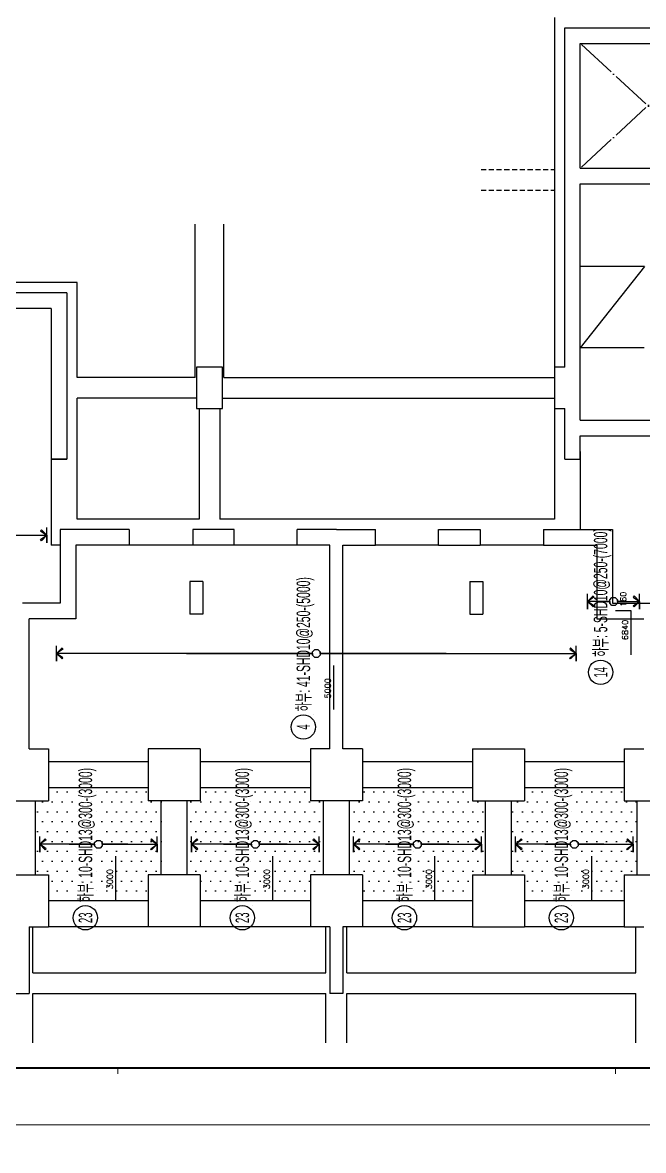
# Model space of a CAD drawing. Header units: millimetres. Extents: x 350420 to 672135, y -312840 to -44390.
# Drawn here: x 473770 to 485720, y -219589 to -197895 of the extents above; entities that cross this region are included whole.
import ezdxf
from ezdxf.enums import TextEntityAlignment as Align

# ---------------------------------------------------------------- set-up
doc = ezdxf.new("R2010")
doc.units = ezdxf.units.MM
doc.header["$LTSCALE"] = 65
doc.linetypes.add('XS-지하주차장$0$DDOT', pattern=[14, 12, -1, 0, -1])
doc.linetypes.add('XS-지하주차장$0$HID', pattern=[2.3, 1.5, -0.8])
for name, color, linetype in [('00', 7, 'Continuous'), ('DOT', 7, 'Continuous'), ('RP_TAG', 7, 'Continuous'), ('XDIM', 7, 'Continuous'), ('XREBAR', 1, 'Continuous'), ('XS-지하주차장$0$AWG', 5, 'XS-지하주차장$0$HID'), ('XS-지하주차장$0$B', 9, 'XS-지하주차장$0$HID'), ('XS-지하주차장$0$COL', 2, 'Continuous'), ('XS-지하주차장$0$FP-CORE', 8, 'Continuous'), ('XS-지하주차장$0$G', 4, 'XS-지하주차장$0$HID'), ('XS-지하주차장$0$OPEN', 9, 'XS-지하주차장$0$DDOT'), ('XS-지하주차장$0$TG', 30, 'XS-지하주차장$0$HID'), ('XS-지하주차장$0$W1', 2, 'Continuous'), ('XS-지하주차장$0$W1-H', 11, 'XS-지하주차장$0$HID')]:
    doc.layers.add(name, color=color, linetype=linetype)
doc.layers.add('XTITLE', color=22, linetype='Continuous', lineweight=0)
doc.styles.add('RPWK1', font='arial.ttf', dxfattribs={"bigfont": 'whgtxt.shx'})
doc.styles.add('RPWK2', font='romans.shx', dxfattribs={"bigfont": 'whgtxt.shx'})
pattern_1 = [(0, (-421865, 279560), (95.25, 190.5), [0, -190.5])]

# ---------------------------------------------------------------- blocks, each defined once
blk = doc.blocks.new('dhs_sheet2e')
at = {"color": 7}
for p, q in [((20500.6, 1997.6), (20500.6, 1797.9)), ((38004.8, 1997.6), (38004.8, 1797.9))]:
    blk.add_line(p, q, dxfattribs=at)
blk.add_lwpolyline([(84000, 0), (84000, 59329.4), (0, 59329.4), (0, 0)], close=True, dxfattribs=at)
at = {"color": 30, "const_width": 64.9}
blk.add_lwpolyline([(81003.6, 57331.7), (2996.4, 57331.7), (2996.4, 1997.6), (81003.6, 1997.6)], close=True, dxfattribs=at)
blk = doc.blocks.new('zdfhsdtfs')
at = {"color": 255, "xscale": 0.5, "yscale": 0.5, "zscale": 0.5}
blk.add_blockref('dhs_sheet2e', (0, 0), dxfattribs=at)
blk = doc.blocks.new('zsdhdbgr')
at = {"layer": 'DOT'}
h = blk.add_hatch(dxfattribs=at)
h.set_pattern_fill('DOTS', color=8, scale=120)
h.set_pattern_definition(pattern_1)
h.paths.add_polyline_path([(8820, 4405), (8820, 4155), (9070, 4155), (9070, 2735), (8820, 2735), (8820, 2235), (6900, 2235), (6900, 2735), (6650, 2735), (6650, 4155), (6900, 4155), (6900, 4405)])
h = blk.add_hatch(dxfattribs=at)
h.set_pattern_fill('DOTS', color=8, scale=120)
h.set_pattern_definition(pattern_1)
h.paths.add_polyline_path([(9820, 4405), (9820, 4155), (9570, 4155), (9570, 2735), (9820, 2735), (9820, 2235), (11940, 2235), (11940, 2735), (12190, 2735), (12190, 4155), (11940, 4155), (11940, 4405)])
h = blk.add_hatch(dxfattribs=at)
h.set_pattern_fill('DOTS', color=8, scale=120)
h.set_pattern_definition(pattern_1)
h.paths.add_polyline_path([(15060, 4405), (15060, 4155), (15310, 4155), (15310, 2735), (15060, 2735), (15060, 2235), (12940, 2235), (12940, 2735), (12690, 2735), (12690, 4155), (12940, 4155), (12940, 4405)])
h = blk.add_hatch(dxfattribs=at)
h.set_pattern_fill('DOTS', color=8, scale=120)
h.set_pattern_definition(pattern_1)
h.paths.add_polyline_path([(16060, 4405), (16060, 4155), (15810, 4155), (15810, 2735), (16060, 2735), (16060, 2235), (17980, 2235), (17980, 2735), (18230, 2735), (18230, 4155), (17980, 4155), (17980, 4405)])
at = {"layer": 'XS-지하주차장$0$AWG', "color": 5, "linetype": 'ByBlock'}
for p, q in [((16635, 19225), (16635, 12500)), ((7450, 14125), (321.6, 14125)), ((7450, 12300), (7450, 14125)), ((7450, 9575), (7450, 11900)), ((16635, 11700), (16635, 9575)), ((17135, 10875), (17135, 9375)), ((6950, 10725), (6950, 9075)), ((9800, 9575), (7450, 9575)), ((16635, 9575), (10200, 9575)), ((7125, 9075), (6950, 9075)), ((9675, 9075), (8455, 9075)), ((11685, 9075), (10475, 9075)), ((14405, 9075), (13195, 9075)), ((16425, 9075), (15205, 9075))]:
    blk.add_line(p, q, dxfattribs=at)
at = {"layer": 'XS-지하주차장$0$B', "color": 5}
for p, q in [((15223.9, 16300), (16635, 16300)), ((15223.9, 15900), (16635, 15900))]:
    blk.add_line(p, q, dxfattribs=at)
at = {"layer": 'XS-지하주차장$0$COL', "color": 8}
blk.add_lwpolyline([(9750, 11700), (10250, 11700), (10250, 12500), (9750, 12500)], close=True, dxfattribs=at)
blk.add_lwpolyline([(16835, 12500), (16635, 12500), (16635, 11700), (16835, 11700)], dxfattribs=at)
at = {"layer": 'XS-지하주차장$0$FP-CORE'}
for p, q in [((18367.5, 14430), (17135, 14430)), ((18367.5, 14430), (17135, 12870)), ((18365, 12870), (17135, 12870))]:
    blk.add_line(p, q, dxfattribs=at)
at = {"layer": 'XS-지하주차장$0$G', "color": 5, "linetype": 'ByBlock'}
for p, q in [((9725, 12300), (9725, 15248.8)), ((10275, 12300), (10275, 15248.8)), ((9725, 12300), (7450, 12300)), ((10275, 12300), (16635, 12300)), ((9750, 11900), (7450, 11900)), ((10250, 11900), (16635, 11900)), ((9800, 11700), (9800, 9575)), ((10200, 11700), (10200, 9575)), ((6600, 850), (6600, 1735)), ((12240, 850), (12240, 1735)), ((12640, 850), (12640, 1735)), ((18205, 850), (18205, 1735)), ((6600, 850), (12240, 850)), ((12640, 850), (18205, 850)), ((6600, -500), (6600, 450)), ((6600, 450), (12240, 450)), ((12240, -500), (12240, 450)), ((12640, -500), (12640, 450)), ((12640, 450), (18205, 450)), ((18205, -500), (18205, 450))]:
    blk.add_line(p, q, dxfattribs=at)
at = {"layer": 'XS-지하주차장$0$OPEN'}
for p, q in [((19735, 16325), (17135, 18725)), ((19735, 18725), (17135, 16325))]:
    blk.add_line(p, q, dxfattribs=at)
at = {"layer": 'XS-지하주차장$0$TG', "color": 5, "linetype": 'ByBlock'}
for p, q in [((8820, 4905), (6900, 4905)), ((11940, 4905), (9820, 4905)), ((15060, 4905), (12940, 4905)), ((17980, 4905), (16060, 4905)), ((8820, 4405), (6900, 4405)), ((11940, 4405), (9820, 4405)), ((15060, 4405), (12940, 4405)), ((17980, 4405), (16060, 4405)), ((6650, 2735), (6650, 4155)), ((9070, 2735), (9070, 4155)), ((9570, 2735), (9570, 4155)), ((12190, 2735), (12190, 4155)), ((12690, 2735), (12690, 4155)), ((15310, 2735), (15310, 4155)), ((15810, 2735), (15810, 4155)), ((18230, 2735), (18230, 4155)), ((8820, 2235), (6900, 2235)), ((11940, 2235), (9820, 2235)), ((15060, 2235), (12940, 2235)), ((17980, 2235), (16060, 2235)), ((8820, 1735), (6900, 1735)), ((11940, 1735), (9820, 1735)), ((15060, 1735), (12940, 1735)), ((17980, 1735), (16060, 1735))]:
    blk.add_line(p, q, dxfattribs=at)
at = {"layer": 'XS-지하주차장$0$W1', "color": 8}
for p, q in [((16835, 12500), (16835, 19025)), ((16835, 19025), (25285, 19025)), ((17135, 16325), (17135, 18725)), ((17135, 18725), (19735, 18725)), ((17135, 16325), (19735, 16325)), ((17135, 11475), (17135, 16025)), ((17135, 16025), (20035, 16025)), ((7250, 13925), (0, 13925)), ((7250, 13925), (7250, 10725)), ((6950, 13625), (5150, 13625)), ((6950, 13625), (6950, 10725)), ((16835, 10725), (16835, 11700)), ((17135, 11475), (19735, 11475)), ((17135, 10725), (17135, 11175)), ((17135, 11175), (20035, 11175)), ((7250, 10725), (6950, 10725)), ((16835, 10725), (17135, 10725)), ((8455, 9375), (7125, 9375)), ((7125, 9375), (7125, 7955)), ((8455, 9375), (8455, 9075)), ((9675, 9375), (9675, 9075)), ((10475, 9375), (9675, 9375)), ((10475, 9075), (10475, 9375)), ((11685, 9075), (11685, 9375)), ((12440, 9375), (11685, 9375)), ((12440, 9375), (13195, 9375)), ((13195, 9075), (13195, 9375)), ((14405, 9075), (14405, 9375)), ((14405, 9375), (15205, 9375)), ((15205, 9375), (15205, 9075)), ((16425, 9375), (16425, 9075)), ((16425, 9375), (17755, 9375)), ((17755, 9375), (17755, 7955)), ((8455, 9075), (7425, 9075)), ((7425, 9075), (7425, 7655)), ((10475, 9075), (9675, 9075)), ((12315, 9075), (11685, 9075)), ((12315, 5155), (12315, 9075)), ((12565, 5155), (12565, 9075)), ((12565, 9075), (13195, 9075)), ((14405, 9075), (15205, 9075)), ((16425, 9075), (17455, 9075)), ((17455, 9075), (17455, 7655)), ((9620, 8375), (9620, 7745)), ((9870, 8375), (9620, 8375)), ((9870, 8375), (9870, 7745)), ((15010, 8375), (15010, 7745)), ((15010, 8375), (15260, 8375)), ((15260, 8375), (15260, 7745)), ((7125, 7955), (6400, 7955)), ((17755, 7955), (18480, 7955)), ((6525, 5155), (6525, 7655)), ((7425, 7655), (6525, 7655)), ((9870, 7745), (9620, 7745)), ((15010, 7745), (15260, 7745)), ((17455, 7655), (18355, 7655)), ((6525, 5155), (6900, 5155)), ((6900, 5155), (6900, 4155)), ((9820, 5155), (8820, 5155)), ((8820, 5155), (8820, 4155)), ((9820, 5155), (9820, 4155)), ((12315, 5155), (11940, 5155)), ((11940, 5155), (11940, 4155)), ((12940, 5155), (12565, 5155)), ((12940, 5155), (12940, 4155)), ((15060, 5155), (16060, 5155)), ((15060, 5155), (15060, 4155)), ((16060, 5155), (16060, 4155)), ((17980, 5155), (18355, 5155)), ((17980, 5155), (17980, 4155)), ((5900, 4155), (6900, 4155)), ((9820, 4155), (8820, 4155)), ((12940, 4155), (11940, 4155)), ((15060, 4155), (16060, 4155)), ((17980, 4155), (18980, 4155)), ((5900, 2735), (6900, 2735)), ((6900, 2735), (6900, 1735)), ((9820, 2735), (8820, 2735)), ((8820, 2735), (8820, 1735)), ((9820, 2735), (9820, 1735)), ((12940, 2735), (11940, 2735)), ((11940, 2735), (11940, 1735)), ((12940, 2735), (12940, 1735)), ((15060, 2735), (16060, 2735)), ((15060, 2735), (15060, 1735)), ((16060, 2735), (16060, 1735)), ((17980, 2735), (18980, 2735)), ((17980, 2735), (17980, 1735)), ((6525, 1735), (6525, 450)), ((6525, 1735), (6900, 1735)), ((9820, 1735), (8820, 1735)), ((12315, 1735), (11940, 1735)), ((12315, 1735), (12315, 450)), ((12565, 1735), (12565, 450)), ((12940, 1735), (12565, 1735)), ((15060, 1735), (16060, 1735)), ((17980, 1735), (18355, 1735)), ((6275, 450), (6525, 450)), ((12565, 450), (12315, 450))]:
    blk.add_line(p, q, dxfattribs=at)
at = {"layer": 'XS-지하주차장$0$W1-H', "color": 8, "linetype": 'ByBlock'}
for p, q in [((16835, 12500), (16835, 19025)), ((16835, 19025), (25285, 19025)), ((17135, 16325), (17135, 18725)), ((17135, 18725), (19735, 18725)), ((17135, 16325), (19735, 16325)), ((17135, 11475), (17135, 16025)), ((17135, 16025), (19735, 16025)), ((7250, 13925), (0, 13925)), ((7250, 13925), (7250, 10725)), ((6950, 13625), (5150, 13625)), ((6950, 13625), (6950, 10725)), ((9750, 12500), (9750, 11700)), ((10250, 12500), (9750, 12500)), ((10250, 11700), (10250, 12500)), ((16635, 12500), (16635, 11700)), ((16835, 12500), (16635, 12500)), ((9750, 11700), (10250, 11700)), ((16635, 11700), (16835, 11700)), ((16835, 10725), (16835, 11700)), ((17135, 11475), (20035, 11475)), ((17135, 10725), (17135, 11175)), ((17135, 11175), (20035, 11175)), ((6950, 10725), (7250, 10725)), ((16835, 10725), (17135, 10725)), ((8455, 9375), (7125, 9375)), ((7125, 9375), (7125, 7955)), ((8455, 9375), (8455, 9075)), ((9675, 9375), (9675, 9075)), ((10475, 9375), (9675, 9375)), ((10475, 9075), (10475, 9375)), ((11685, 9075), (11685, 9375)), ((12440, 9375), (11685, 9375)), ((12440, 9375), (13195, 9375)), ((13195, 9075), (13195, 9375)), ((14405, 9075), (14405, 9375)), ((14405, 9375), (15205, 9375)), ((15205, 9375), (15205, 9075)), ((16425, 9375), (16425, 9075)), ((16425, 9375), (17755, 9375)), ((17755, 9375), (17755, 7955)), ((8455, 9075), (7425, 9075)), ((7425, 9075), (7425, 7655)), ((10475, 9075), (9675, 9075)), ((12315, 9075), (11685, 9075)), ((12315, 5155), (12315, 9075)), ((12565, 5155), (12565, 9075)), ((12565, 9075), (13195, 9075)), ((14405, 9075), (15205, 9075)), ((16425, 9075), (17455, 9075)), ((17455, 9075), (17455, 7655)), ((9620, 8375), (9620, 7745)), ((9870, 8375), (9620, 8375)), ((9870, 8375), (9870, 7745)), ((15010, 8375), (15010, 7745)), ((15010, 8375), (15260, 8375)), ((15260, 8375), (15260, 7745)), ((7125, 7955), (6400, 7955)), ((17755, 7955), (18480, 7955)), ((6525, 5155), (6525, 7655)), ((7425, 7655), (6525, 7655)), ((9870, 7745), (9620, 7745)), ((15010, 7745), (15260, 7745)), ((17455, 7655), (18355, 7655)), ((6525, 5155), (6900, 5155)), ((6900, 5155), (6900, 4155)), ((9820, 5155), (8820, 5155)), ((8820, 5155), (8820, 4155)), ((9820, 5155), (9820, 4155)), ((12315, 5155), (11940, 5155)), ((11940, 5155), (11940, 4155)), ((12940, 5155), (12565, 5155)), ((12940, 5155), (12940, 4155)), ((15060, 5155), (16060, 5155)), ((15060, 5155), (15060, 4155)), ((16060, 5155), (16060, 4155)), ((17980, 5155), (18355, 5155)), ((17980, 5155), (17980, 4155)), ((5900, 4155), (6900, 4155)), ((9820, 4155), (8820, 4155)), ((12940, 4155), (11940, 4155)), ((15060, 4155), (16060, 4155)), ((17980, 4155), (18980, 4155)), ((5900, 2735), (6900, 2735)), ((6900, 2735), (6900, 1735)), ((9820, 2735), (8820, 2735)), ((8820, 2735), (8820, 1735)), ((9820, 2735), (9820, 1735)), ((12940, 2735), (11940, 2735)), ((11940, 2735), (11940, 1735)), ((12940, 2735), (12940, 1735)), ((15060, 2735), (16060, 2735)), ((15060, 2735), (15060, 1735)), ((16060, 2735), (16060, 1735)), ((17980, 2735), (18980, 2735)), ((17980, 2735), (17980, 1735)), ((6525, 1735), (6525, 450)), ((6525, 1735), (6900, 1735)), ((9820, 1735), (8820, 1735)), ((12315, 1735), (11940, 1735)), ((12315, 1735), (12315, 450)), ((12565, 1735), (12565, 450)), ((12940, 1735), (12565, 1735)), ((15060, 1735), (16060, 1735)), ((17980, 1735), (18355, 1735)), ((6275, 450), (6525, 450)), ((12565, 450), (12315, 450))]:
    blk.add_line(p, q, dxfattribs=at)
blk = doc.blocks.new('*U1980', base_point=(479174.7999, -211209.747))
at = {"layer": 'RP_TAG', "color": 0, "linetype": 'Continuous', "ltscale": 100}
blk.add_circle((479174.800736, -211443.747), 234, dxfattribs=at)
at = {"layer": 'RP_TAG', "color": 0, "linetype": 'Continuous', "ltscale": 100, "style": 'RPWK1', "oblique": 359.9999999948, "width": 0.55}
blk.add_text('하부: 41-SHD10@250-(5000)', height=260, rotation=90.000210454, dxfattribs=at).set_placement((479174.79964, -211144.747), align=Align.MIDDLE_LEFT)
at = {"layer": 'RP_TAG', "color": 0, "linetype": 'Continuous', "ltscale": 100, "style": 'RPWK1', "width": 0.5}
blk.add_text('4', height=260, rotation=90.0002104619, dxfattribs=at).set_placement((479174.800736, -211443.747), align=Align.MIDDLE_CENTER)
blk = doc.blocks.new('*U2007', base_point=(484894.7999, -210157.3661))
at = {"layer": 'RP_TAG', "color": 0, "linetype": 'Continuous', "ltscale": 100}
blk.add_circle((484894.800736, -210391.3661), 234, dxfattribs=at)
at = {"layer": 'RP_TAG', "color": 0, "linetype": 'Continuous', "ltscale": 100, "style": 'RPWK1', "width": 0.55}
blk.add_text('하부: 5-SHD10@250-(7000)', height=260, rotation=90.0002104601, dxfattribs=at).set_placement((484894.79964, -210092.3661), align=Align.MIDDLE_LEFT)
at = {"layer": 'RP_TAG', "color": 0, "linetype": 'Continuous', "ltscale": 100, "style": 'RPWK1', "width": 0.5}
blk.add_text('14', height=260, rotation=90.0002104619, dxfattribs=at).set_placement((484894.800736, -210391.3661), align=Align.MIDDLE_CENTER)
blk = doc.blocks.new('*U2016', base_point=(474979.7999, -214879.747))
at = {"layer": 'RP_TAG', "color": 0, "linetype": 'Continuous', "ltscale": 100}
blk.add_circle((474979.8008, -215113.747), 234, dxfattribs=at)
at = {"layer": 'RP_TAG', "color": 0, "linetype": 'Continuous', "ltscale": 100, "style": 'RPWK1', "width": 0.55}
blk.add_text('하부: 10-SHD13@300-(3000)', height=260, rotation=90.00021046, dxfattribs=at).set_placement((474979.7997, -214814.747), align=Align.MIDDLE_LEFT)
at = {"layer": 'RP_TAG', "color": 0, "linetype": 'Continuous', "ltscale": 100, "style": 'RPWK1', "width": 0.5}
blk.add_text('23', height=260, rotation=90.00021046, dxfattribs=at).set_placement((474979.8008, -215113.747), align=Align.MIDDLE_CENTER)
blk = doc.blocks.new('*U2017', base_point=(477999.7999, -214879.747))
at = {"layer": 'RP_TAG', "color": 0, "linetype": 'Continuous', "ltscale": 100}
blk.add_circle((477999.8008, -215113.747), 234, dxfattribs=at)
at = {"layer": 'RP_TAG', "color": 0, "linetype": 'Continuous', "ltscale": 100, "style": 'RPWK1', "width": 0.55}
blk.add_text('하부: 10-SHD13@300-(3000)', height=260, rotation=90.00021046, dxfattribs=at).set_placement((477999.7997, -214814.747), align=Align.MIDDLE_LEFT)
at = {"layer": 'RP_TAG', "color": 0, "linetype": 'Continuous', "ltscale": 100, "style": 'RPWK1', "width": 0.5}
blk.add_text('23', height=260, rotation=90.00021046, dxfattribs=at).set_placement((477999.8008, -215113.747), align=Align.MIDDLE_CENTER)
blk = doc.blocks.new('*U2020', base_point=(481119.7999, -214879.747))
at = {"layer": 'RP_TAG', "color": 0, "linetype": 'Continuous', "ltscale": 100}
blk.add_circle((481119.8008, -215113.747), 234, dxfattribs=at)
at = {"layer": 'RP_TAG', "color": 0, "linetype": 'Continuous', "ltscale": 100, "style": 'RPWK1', "width": 0.55}
blk.add_text('하부: 10-SHD13@300-(3000)', height=260, rotation=90.00021046, dxfattribs=at).set_placement((481119.7997, -214814.747), align=Align.MIDDLE_LEFT)
at = {"layer": 'RP_TAG', "color": 0, "linetype": 'Continuous', "ltscale": 100, "style": 'RPWK1', "width": 0.5}
blk.add_text('23', height=260, rotation=90.00021046, dxfattribs=at).set_placement((481119.8008, -215113.747), align=Align.MIDDLE_CENTER)
blk = doc.blocks.new('*U2021', base_point=(484139.7999, -214879.747))
at = {"layer": 'RP_TAG', "color": 0, "linetype": 'Continuous', "ltscale": 100}
blk.add_circle((484139.8008, -215113.747), 234, dxfattribs=at)
at = {"layer": 'RP_TAG', "color": 0, "linetype": 'Continuous', "ltscale": 100, "style": 'RPWK1', "width": 0.55}
blk.add_text('하부: 10-SHD13@300-(3000)', height=260, rotation=90.00021046, dxfattribs=at).set_placement((484139.7997, -214814.747), align=Align.MIDDLE_LEFT)
at = {"layer": 'RP_TAG', "color": 0, "linetype": 'Continuous', "ltscale": 100, "style": 'RPWK1', "width": 0.5}
blk.add_text('23', height=260, rotation=90.00021046, dxfattribs=at).set_placement((484139.8008, -215113.747), align=Align.MIDDLE_CENTER)

msp = doc.modelspace()

# ---------------------------------------------------------------- linework, layer by layer
at = {"layer": 'RP_TAG', "color": 250, "linetype": 'Continuous', "ltscale": 100}
for p, q in [((485089.8, -210157.4), (485089.8, -210157.4)), ((479369.8, -211209.7), (479369.8, -211209.7)), ((475174.8, -214879.7), (475174.8, -214879.7)), ((478194.8, -214879.7), (478194.8, -214879.7)), ((481314.8, -214879.7), (481314.8, -214879.7)), ((484334.8, -214879.7), (484334.8, -214879.7))]:
    msp.add_line(p, q, dxfattribs=at)
at = {"layer": 'RP_TAG', "color": 1, "linetype": 'Continuous', "ltscale": 100}
for points in [[(485179.7, -209206.2), (485479.8, -209206.2), (485479.8, -210053.4)], [(479759.8, -211105.7), (479759.8, -210258.4)], [(475564.8, -214775.7), (475564.8, -213928.4)], [(478584.8, -214775.7), (478584.8, -213928.4)], [(481704.8, -214775.7), (481704.8, -213928.4)], [(484724.8, -214775.7), (484724.8, -213928.4)]]:
    msp.add_lwpolyline(points, dxfattribs=at)
at = {"layer": 'XDIM', "color": 4, "linetype": 'Continuous', "ltscale": 106.31879}
for points in [[(472614.8, -207755), (471064.8, -207755), (471064.8, -207723.9), (471064.8, -207786.1), (471020.9, -207830), (470958.7, -207830), (470914.8, -207786.1), (470914.8, -207723.9), (470958.7, -207680), (471020.9, -207680), (471064.8, -207723.9), (471064.8, -207755), (472614.8, -207755), (472614.8, -207755), (474239.8, -207755), (474133.7, -207861.1), (474116.9, -207841), (474239.8, -207755), (474133.7, -207648.9), (474116.9, -207669), (474239.8, -207755), (474239.8, -207905), (474239.8, -207605)], [(484894.8, -209030), (485069.8, -209030), (485069.8, -209061.1), (485069.8, -208998.9), (485113.7, -208955), (485175.9, -208955), (485219.8, -208998.9), (485219.8, -209061.1), (485175.9, -209105), (485113.7, -209105), (485069.8, -209061.1), (485069.8, -209030), (484894.8, -209030), (484894.8, -209030), (484644.8, -209030), (484750.9, -208923.9), (484767.7, -208944), (484644.8, -209030), (484750.9, -209136.1), (484767.7, -209116), (484644.8, -209030), (484644.8, -209180), (484644.8, -208880)], [(485394.8, -209030), (485219.8, -209030), (485219.8, -208998.9), (485219.8, -209061.1), (485175.9, -209105), (485113.7, -209105), (485069.8, -209061.1), (485069.8, -208998.9), (485113.7, -208955), (485175.9, -208955), (485219.8, -208998.9), (485219.8, -209030), (485394.8, -209030), (485394.8, -209030), (485644.8, -209030), (485538.7, -209136.1), (485521.9, -209116), (485644.8, -209030), (485538.7, -208923.9), (485521.9, -208944), (485644.8, -209030), (485644.8, -209180), (485644.8, -208880)], [(476924.8, -210030), (479349.8, -210030), (479349.8, -210061.1), (479349.8, -209998.9), (479393.7, -209955), (479455.9, -209955), (479499.8, -209998.9), (479499.8, -210061.1), (479455.9, -210105), (479393.7, -210105), (479349.8, -210061.1), (479349.8, -210030), (476924.8, -210030), (476924.8, -210030), (474424.8, -210030), (474530.9, -209923.9), (474547.7, -209944), (474424.8, -210030), (474530.9, -210136.1), (474547.7, -210116), (474424.8, -210030), (474424.8, -210180), (474424.8, -209880)], [(481924.8, -210030), (479499.8, -210030), (479499.8, -209998.9), (479499.8, -210061.1), (479455.9, -210105), (479393.7, -210105), (479349.8, -210061.1), (479349.8, -209998.9), (479393.7, -209955), (479455.9, -209955), (479499.8, -209998.9), (479499.8, -210030), (481924.8, -210030), (481924.8, -210030), (484424.8, -210030), (484318.7, -210136.1), (484301.9, -210116), (484424.8, -210030), (484318.7, -209923.9), (484301.9, -209944), (484424.8, -210030), (484424.8, -210180), (484424.8, -209880)], [(474664.8, -213700), (475154.8, -213700), (475154.8, -213731.1), (475154.8, -213668.9), (475198.7, -213625), (475260.9, -213625), (475304.8, -213668.9), (475304.8, -213731.1), (475260.9, -213775), (475198.7, -213775), (475154.8, -213731.1), (475154.8, -213700), (474664.8, -213700), (474664.8, -213700), (474099.8, -213700), (474205.9, -213593.9), (474222.7, -213614), (474099.8, -213700), (474205.9, -213806.1), (474222.7, -213786), (474099.8, -213700), (474099.8, -213850), (474099.8, -213550)], [(475794.8, -213700), (475304.8, -213700), (475304.8, -213668.9), (475304.8, -213731.1), (475260.9, -213775), (475198.7, -213775), (475154.8, -213731.1), (475154.8, -213668.9), (475198.7, -213625), (475260.9, -213625), (475304.8, -213668.9), (475304.8, -213700), (475794.8, -213700), (475794.8, -213700), (476359.8, -213700), (476253.7, -213806.1), (476236.9, -213786), (476359.8, -213700), (476253.7, -213593.9), (476236.9, -213614), (476359.8, -213700), (476359.8, -213850), (476359.8, -213550)], [(477634.8, -213700), (478174.8, -213700), (478174.8, -213731.1), (478174.8, -213668.9), (478218.7, -213625), (478280.9, -213625), (478324.8, -213668.9), (478324.8, -213731.1), (478280.9, -213775), (478218.7, -213775), (478174.8, -213731.1), (478174.8, -213700), (477634.8, -213700), (477634.8, -213700), (477019.8, -213700), (477125.9, -213593.9), (477142.7, -213614), (477019.8, -213700), (477125.9, -213806.1), (477142.7, -213786), (477019.8, -213700), (477019.8, -213850), (477019.8, -213550)], [(478864.8, -213700), (478324.8, -213700), (478324.8, -213668.9), (478324.8, -213731.1), (478280.9, -213775), (478218.7, -213775), (478174.8, -213731.1), (478174.8, -213668.9), (478218.7, -213625), (478280.9, -213625), (478324.8, -213668.9), (478324.8, -213700), (478864.8, -213700), (478864.8, -213700), (479479.8, -213700), (479373.7, -213806.1), (479356.9, -213786), (479479.8, -213700), (479373.7, -213593.9), (479356.9, -213614), (479479.8, -213700), (479479.8, -213850), (479479.8, -213550)], [(480754.8, -213700), (481294.8, -213700), (481294.8, -213731.1), (481294.8, -213668.9), (481338.7, -213625), (481400.9, -213625), (481444.8, -213668.9), (481444.8, -213731.1), (481400.9, -213775), (481338.7, -213775), (481294.8, -213731.1), (481294.8, -213700), (480754.8, -213700), (480754.8, -213700), (480139.8, -213700), (480245.9, -213593.9), (480262.7, -213614), (480139.8, -213700), (480245.9, -213806.1), (480262.7, -213786), (480139.8, -213700), (480139.8, -213850), (480139.8, -213550)], [(481984.8, -213700), (481444.8, -213700), (481444.8, -213668.9), (481444.8, -213731.1), (481400.9, -213775), (481338.7, -213775), (481294.8, -213731.1), (481294.8, -213668.9), (481338.7, -213625), (481400.9, -213625), (481444.8, -213668.9), (481444.8, -213700), (481984.8, -213700), (481984.8, -213700), (482599.8, -213700), (482493.7, -213806.1), (482476.9, -213786), (482599.8, -213700), (482493.7, -213593.9), (482476.9, -213614), (482599.8, -213700), (482599.8, -213850), (482599.8, -213550)], [(483824.8, -213700), (484314.8, -213700), (484314.8, -213731.1), (484314.8, -213668.9), (484358.7, -213625), (484420.9, -213625), (484464.8, -213668.9), (484464.8, -213731.1), (484420.9, -213775), (484358.7, -213775), (484314.8, -213731.1), (484314.8, -213700), (483824.8, -213700), (483824.8, -213700), (483259.8, -213700), (483365.9, -213593.9), (483382.7, -213614), (483259.8, -213700), (483365.9, -213806.1), (483382.7, -213786), (483259.8, -213700), (483259.8, -213850), (483259.8, -213550)], [(484954.8, -213700), (484464.8, -213700), (484464.8, -213668.9), (484464.8, -213731.1), (484420.9, -213775), (484358.7, -213775), (484314.8, -213731.1), (484314.8, -213668.9), (484358.7, -213625), (484420.9, -213625), (484464.8, -213668.9), (484464.8, -213700), (484954.8, -213700), (484954.8, -213700), (485519.8, -213700), (485413.7, -213806.1), (485396.9, -213786), (485519.8, -213700), (485413.7, -213593.9), (485396.9, -213614), (485519.8, -213700), (485519.8, -213850), (485519.8, -213550)]]:
    msp.add_lwpolyline(points, dxfattribs=at)
at = {"layer": 'XREBAR', "color": 30, "linetype": 'Continuous', "ltscale": 106.31879, "const_width": 1}
for points in [[(485144.8, -212435), (485144.8, -212435), (485144.8, -205595), (485304.8, -205595)], [(479424.8, -212530), (479424.8, -212530), (479424.8, -207530), (479424.8, -207530)]]:
    msp.add_lwpolyline(points, dxfattribs=at)
at = {"layer": 'XREBAR', "color": 11, "linetype": 'Continuous', "ltscale": 106.31879, "const_width": 1}
for points in [[(475229.8, -215200), (475229.8, -215200), (475229.8, -212200), (475229.8, -212200)], [(478249.8, -215200), (478249.8, -215200), (478249.8, -212200), (478249.8, -212200)], [(481369.8, -215200), (481369.8, -215200), (481369.8, -212200), (481369.8, -212200)], [(484389.8, -215200), (484389.8, -215200), (484389.8, -212200), (484389.8, -212200)]]:
    msp.add_lwpolyline(points, dxfattribs=at)

# ---------------------------------------------------------------- block references
at = {"layer": '00'}
msp.add_blockref('zsdhdbgr', (467369.8, -217020), dxfattribs=at)
at = {"layer": 'RP_TAG', "color": 30, "linetype": 'Continuous', "ltscale": 2.02768e-317}
for name, p in [('*U2007', (484894.8, -210157.4)), ('*U1980', (479174.8, -211209.7))]:
    msp.add_blockref(name, p, dxfattribs=at)
at = {"layer": 'RP_TAG', "color": 11, "linetype": 'Continuous', "ltscale": 2.02768e-317}
for name, p in [('*U2016', (474979.8, -214879.7)), ('*U2017', (477999.8, -214879.7)), ('*U2020', (481119.8, -214879.7)), ('*U2021', (484139.8, -214879.7))]:
    msp.add_blockref(name, p, dxfattribs=at)
at = {"layer": 'XTITLE', "color": 2, "xscale": 1.094399995910547, "yscale": 1.094399995910547, "zscale": 1.094399995910547}
for p in [(464385.7, -219096.8), (464385.7, -251561.8)]:
    msp.add_blockref('zdfhsdtfs', p, dxfattribs=at)

# ---------------------------------------------------------------- texts
at = {"layer": 'RP_TAG', "color": 2, "linetype": 'Continuous', "ltscale": 100, "style": 'RPWK2'}
msp.add_text('160', height=113.24, rotation=90.00019, dxfattribs=at).set_placement((485422.5, -209132.8), align=Align.BOTTOM_LEFT)
for s, rotation, p in [('6840', 90.00019, (485456, -209578.2)), ('5000', 90.00021, (479737, -210700.7)), ('3000', 90.00021, (475542, -214370.7)), ('3000', 90.00021, (478562, -214370.7)), ('3000', 90.00021, (481682, -214370.7)), ('3000', 90.00021, (484702, -214370.7))]:
    msp.add_text(s, height=113.24, rotation=rotation, dxfattribs=at).set_placement(p, align=Align.BOTTOM_CENTER)

doc.saveas('drawing.dxf')
